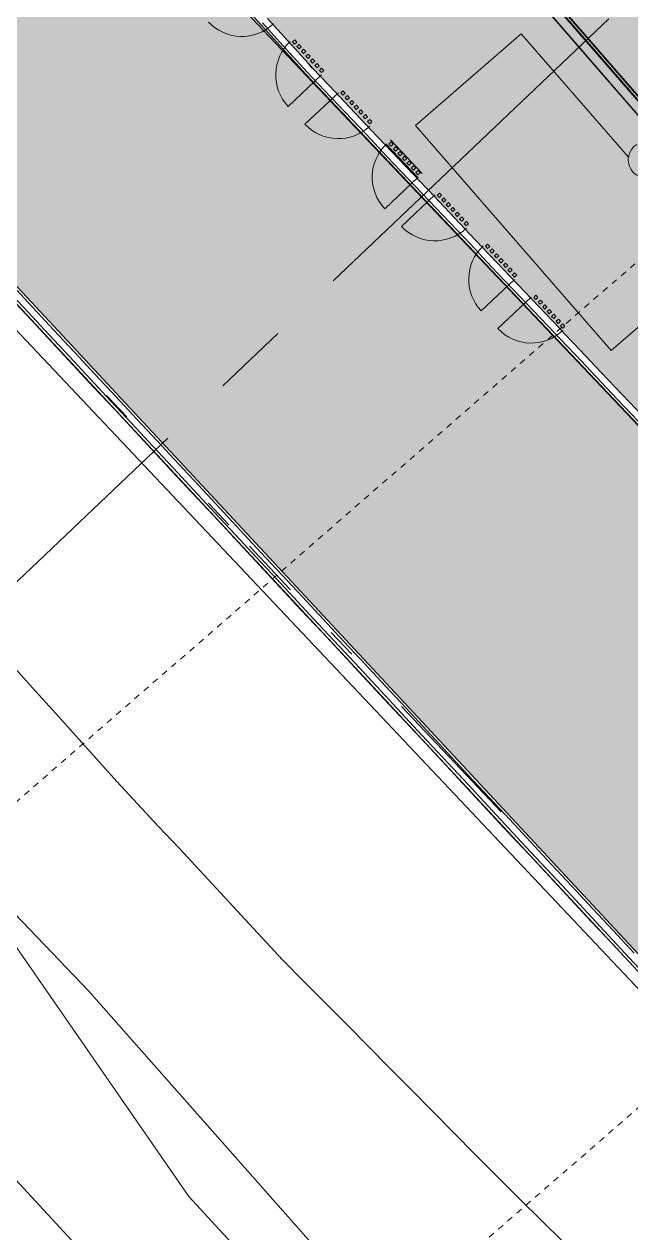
# Model space of a CAD drawing. Header units: metres. Extents: x 507649 to 508899, y 6966965 to 6967377.
# Drawn here: x 507749.84 to 507759.82, y 6967183.9 to 6967203.76 of the extents above; entities that cross this region are included whole.
import ezdxf

# ---------------------------------------------------------------- set-up
doc = ezdxf.new("R2010")
doc.units = ezdxf.units.M
for name, pattern in [('CENTER2', [10, 6.25, -1.25, 1.25, -1.25]), ('Grid Line', [2.1, 1.2, -0.3, 0.3, -0.3]), ('Overhead', [0.004, 0.0025, -0.0015])]:
    doc.linetypes.add(name, pattern=pattern)
doc.layers.get('DEFPOINTS').update_dxf_attribs({"color": 11})
doc.layers.add('_PROP-BDY', color=6, linetype='Continuous', plot=False)
for name, color, linetype, lineweight in [('A-DETL', 252, 'Continuous', 15), ('A-DOOR', 252, 'Continuous', 5), ('A-FLOR', 252, 'Continuous', 5), ('A-FLOR-OVHD', 252, 'Overhead', 5), ('A-GENM', 252, 'Continuous', 5), ('A-GLAZ-CWMG', 252, 'Continuous', 5), ('A-WALL', 252, 'Continuous', 5), ('A-WALL-FNSH', 252, 'Continuous', 5), ('D_UG_PIPES', 252, 'EXIST_SWD', 0)]:
    doc.layers.add(name, color=color, linetype=linetype, lineweight=lineweight)
for name, color, linetype in [('C_ARCH_BUILDING_OUTLINE', 5, 'Continuous'), ('C_TEXT_2.5', 7, 'Continuous'), ('EWS_BATTER TOP', 30, 'EARTHWORKS_Batter Ticks 1'), ('HATCH_PAVEMENT_CARPARK', 254, 'Continuous'), ('KRB_LIP', 6, 'Continuous'), ('mga2020DR_UNLINED', 252, 'Continuous'), ('PAV_CREST SAG', 2, 'Continuous'), ('TIN BORDER', 5, 'Continuous'), ('TOPO_BANK', 252, 'Continuous')]:
    doc.layers.add(name, color=color, linetype=linetype)
doc.layers.add('C_HATCH_PR_BUILDING', color=7, linetype='Continuous', true_color=0xffffff)
doc.layers.add('HATCH_PAVEMENT_FOOTPATH', color=7, linetype='Continuous', true_color=0xffe8a3)
doc.layers.add('S-GRID', color=47, linetype='Continuous', lineweight=5, plot=False)
doc.styles.get("Standard").update_dxf_attribs({"font": 'ARIALN.TTF'})
doc.linetypes.add('EARTHWORKS_Batter Ticks 1', pattern='A,0.5,[9,ISOCP.shx,S=1,R=0,X=0,Y=0],3,[9,ISOCP.shx,S=0.5,R=0,X=0,Y=0],2.5', length=6)
doc.linetypes.add('EXIST_SWD', pattern='A,5,-2.5,5,-2,["SWD",Standard,S=2.5,R=0,X=0,Y=-1.25],-8,5,-2.5,5,-2.5', length=37.5)

# ---------------------------------------------------------------- blocks, each defined once
blk = doc.blocks.new('XD_HATCH')
at = {"layer": 'C_HATCH_PR_BUILDING'}
h = blk.add_hatch(color=256, dxfattribs=at)
h.dxf.hatch_style = 1
h.paths.add_polyline_path([(507766.711, 6967255.442), (507736.522, 6967229.203), (507736.707, 6967228.989), (507736.687, 6967228.971), (507782.566, 6967176.226), (507795.661, 6967161.161), (507797.004, 6967162.328), (507817.315, 6967142.708), (507816.19, 6967141.318), (507902.111, 6967071.732), (507911.801, 6967083.72), (507919.918, 6967093.76), (507927.265, 6967102.833), (507888.211, 6967134.462), (507891.102, 6967138.268), (507841.624, 6967217.742), (507824.766, 6967203.095), (507829.311, 6967190.607), (507825.752, 6967187.514), (507795.494, 6967222.404)])
at = {"layer": 'HATCH_PAVEMENT_CARPARK'}
h = blk.add_hatch(color=256, dxfattribs=at)
h.dxf.hatch_style = 1
edge = h.paths.add_edge_path()
edge.add_arc((507820.003, 6967266.085), 90.985, 212.49045, 214.43315, ccw=False)
edge.add_line((507743.26, 6967217.211), (507739.398, 6967223.586))
edge.add_line((507739.398, 6967223.586), (507735.794, 6967229.354))
edge.add_arc((507741.735, 6967233.063), 7.004, 130.4092, 211.9744, ccw=False)
edge.add_line((507737.195, 6967238.395), (507750.654, 6967250.094))
edge.add_line((507750.654, 6967250.094), (507741.05, 6967244.042))
edge.add_line((507741.05, 6967244.042), (507736.887, 6967241.488))
edge.add_line((507736.887, 6967241.488), (507736.596, 6967241.375))
edge.add_line((507736.596, 6967241.375), (507734.55, 6967240.12))
edge.add_line((507734.55, 6967240.12), (507731.321, 6967238.12))
edge.add_line((507731.321, 6967238.12), (507725.641, 6967234.654))
edge.add_line((507725.641, 6967234.654), (507731.043, 6967225.636))
edge.add_line((507731.043, 6967225.636), (507734.314, 6967220.406))
edge.add_line((507734.314, 6967220.406), (507740.71, 6967210.555))
edge.add_arc((507792.018, 6967243.469), 60.957, 212.67978, 223.00419)
edge.add_line((507747.44, 6967201.893), (507760.817, 6967187.542))
edge.add_line((507760.817, 6967187.542), (507809.449, 6967136.334))
edge.add_line((507809.449, 6967136.334), (507818.102, 6967127.228))
edge.add_line((507818.102, 6967127.228), (507823.852, 6967121.378))
edge.add_line((507823.852, 6967121.378), (507824.492, 6967120.745))
edge.add_arc((508006.447, 6967303.151), 257.643, 225.07103, 227.49079)
edge.add_line((507832.355, 6967113.225), (507846.232, 6967101.068))
edge.add_line((507846.232, 6967101.068), (507853.401, 6967095.287))
edge.add_line((507853.401, 6967095.287), (507861.259, 6967089.103))
edge.add_line((507861.259, 6967089.103), (507875.892, 6967078.04))
edge.add_line((507875.892, 6967078.04), (507894.996, 6967066.105))
edge.add_line((507894.996, 6967066.105), (507898.306, 6967064.422))
edge.add_arc((507903.258, 6967076.442), 13, 247.607, 320.5781)
edge.add_line((507913.301, 6967068.186), (507923.209, 6967080.381))
edge.add_line((507923.209, 6967080.381), (507928.884, 6967087.367))
edge.add_line((507928.884, 6967087.367), (507934.503, 6967094.285))
edge.add_arc((507925.6, 6967101.304), 11.338, 321.7466, 356.9562)
edge.add_arc((507925.051, 6967101.301), 11.886, 357.1121, 390.6511)
edge.add_line((507935.276, 6967107.361), (507928.355, 6967118.419))
edge.add_arc((507932.593, 6967121.072), 5, 172.2504, 212.042, ccw=False)
edge.add_line((507927.638, 6967121.746), (507927.905, 6967123.707))
edge.add_line((507927.905, 6967123.707), (507927.905, 6967123.707))
edge.add_line((507927.905, 6967123.707), (507928.222, 6967126.036))
edge.add_line((507928.222, 6967126.036), (507922.15, 6967126.731))
edge.add_line((507922.15, 6967126.731), (507921.982, 6967124.77))
edge.add_line((507921.982, 6967124.77), (507922.008, 6967120.889))
edge.add_arc((507933.653, 6967120.754), 11.645, 179.3346, 190.5058)
edge.add_arc((507935.181, 6967121.115), 13.214, 190.8395, 200.6804)
edge.add_arc((507934.907, 6967121.234), 13.001, 201.5983, 211.6011)
edge.add_line((507923.833, 6967114.422), (507928.422, 6967107.084))
edge.add_arc((507919.474, 6967101.5), 10.548, 18.5241, 31.9651, ccw=False)
edge.add_line((507929.475, 6967104.851), (507929.787, 6967103.654))
edge.add_line((507929.787, 6967103.654), (507929.949, 6967102.428))
edge.add_arc((507919.973, 6967101.735), 10, -10.2075, 3.9733, ccw=False)
edge.add_arc((507921.309, 6967101.319), 8.612, 334.462, 350.9422, ccw=False)
edge.add_line((507929.08, 6967097.606), (507928.501, 6967096.513))
edge.add_line((507928.501, 6967096.513), (507927.791, 6967095.501))
edge.add_line((507927.791, 6967095.501), (507924.256, 6967091.166))
edge.add_line((507924.256, 6967091.166), (507918.568, 6967084.191))
edge.add_line((507918.568, 6967084.191), (507911.58, 6967075.614))
edge.add_line((507911.58, 6967075.614), (507910.645, 6967074.541))
edge.add_line((507910.645, 6967074.541), (507910.131, 6967074.048))
edge.add_line((507910.131, 6967074.048), (507909.863, 6967073.813))
edge.add_line((507909.863, 6967073.813), (507909.587, 6967073.587))
edge.add_line((507909.587, 6967073.587), (507909.304, 6967073.367))
edge.add_line((507909.304, 6967073.367), (507909.013, 6967073.157))
edge.add_line((507909.013, 6967073.157), (507908.416, 6967072.764))
edge.add_line((507908.416, 6967072.764), (507907.795, 6967072.408))
edge.add_line((507907.795, 6967072.408), (507907.154, 6967072.091))
edge.add_line((507907.154, 6967072.091), (507906.825, 6967071.948))
edge.add_line((507906.825, 6967071.948), (507906.493, 6967071.814))
edge.add_line((507906.493, 6967071.814), (507905.816, 6967071.577))
edge.add_line((507905.816, 6967071.577), (507905.127, 6967071.382))
edge.add_line((507905.127, 6967071.382), (507904.429, 6967071.208))
edge.add_line((507904.429, 6967071.208), (507903.012, 6967071.034))
edge.add_line((507903.012, 6967071.034), (507901.581, 6967071.056))
edge.add_line((507901.581, 6967071.056), (507900.489, 6967071.127))
edge.add_line((507900.489, 6967071.127), (507899.41, 6967071.292))
edge.add_line((507899.41, 6967071.292), (507898.989, 6967071.383))
edge.add_line((507898.989, 6967071.383), (507898.134, 6967071.614))
edge.add_line((507898.134, 6967071.614), (507897.297, 6967071.904))
edge.add_line((507897.297, 6967071.904), (507895.368, 6967072.947))
edge.add_line((507895.368, 6967072.947), (507879.298, 6967082.987))
edge.add_line((507879.298, 6967082.987), (507866.995, 6967092.289))
edge.add_line((507866.995, 6967092.289), (507856.54, 6967100.453))
edge.add_line((507856.54, 6967100.453), (507836.168, 6967117.777))
edge.add_line((507836.168, 6967117.777), (507828.863, 6967124.875))
edge.add_line((507828.863, 6967124.875), (507821.037, 6967132.845))
edge.add_line((507821.037, 6967132.845), (507813.741, 6967140.457))
edge.add_line((507813.741, 6967140.457), (507815.658, 6967142.761))
edge.add_line((507815.658, 6967142.761), (507797.065, 6967160.683))
edge.add_line((507797.065, 6967160.683), (507795.715, 6967159.508))
edge.add_line((507795.715, 6967159.508), (507754.472, 6967202.936))
edge.add_line((507754.472, 6967202.936), (507751.459, 6967206.268))
edge.add_arc((507819.868, 6967266.093), 90.877, 214.4857, 221.17028, ccw=False)
at = {"layer": 'HATCH_PAVEMENT_FOOTPATH'}
h = blk.add_hatch(color=256, dxfattribs=at)
h.dxf.hatch_style = 1
h.paths.add_polyline_path([(507816.19, 6967141.318), (507817.315, 6967142.708), (507797.004, 6967162.328), (507795.661, 6967161.161), (507782.566, 6967176.226), (507736.687, 6967228.971), (507736.707, 6967228.989), (507736.521, 6967229.201), (507736.245, 6967228.918), (507736.554, 6967228.404), (507736.811, 6967227.975), (507737.068, 6967227.546), (507737.326, 6967227.118), (507737.583, 6967226.689), (507737.846, 6967226.25), (507738.098, 6967225.832), (507738.355, 6967225.403), (507738.613, 6967224.974), (507738.87, 6967224.546), (507739.128, 6967224.117), (507739.435, 6967223.606), (507739.647, 6967223.266), (507739.913, 6967222.842), (507740.178, 6967222.419), (507740.444, 6967221.995), (507740.709, 6967221.571), (507740.974, 6967221.147), (507741.24, 6967220.723), (507741.411, 6967220.45), (507741.505, 6967220.3), (507741.77, 6967219.876), (507742.035, 6967219.452), (507742.301, 6967219.028), (507742.566, 6967218.604), (507742.831, 6967218.18), (507743.096, 6967217.756), (507743.387, 6967217.291), (507743.629, 6967216.913), (507743.901, 6967216.494), (507744.224, 6967216), (507744.45, 6967215.66), (507744.728, 6967215.246), (507745.084, 6967214.723), (507745.292, 6967214.422), (507745.577, 6967214.012), (507745.865, 6967213.604), (507746.155, 6967213.198), (507746.447, 6967212.793), (507746.741, 6967212.39), (507747.038, 6967211.989), (507747.337, 6967211.589), (507747.638, 6967211.19), (507747.941, 6967210.794), (507748.246, 6967210.399), (507748.554, 6967210.006), (507748.863, 6967209.614), (507749.175, 6967209.224), (507749.489, 6967208.836), (507749.805, 6967208.45), (507750.123, 6967208.065), (507750.444, 6967207.683), (507750.766, 6967207.301), (507751.091, 6967206.922), (507751.417, 6967206.545), (507751.571, 6967206.368), (507751.748, 6967206.173), (507752.418, 6967205.431), (507753.089, 6967204.689), (507753.759, 6967203.947), (507754.582, 6967203.038), (507755.112, 6967202.479), (507755.8, 6967201.754), (507756.489, 6967201.029), (507757.178, 6967200.304), (507757.866, 6967199.579), (507758.555, 6967198.854), (507758.732, 6967198.667), (507759.244, 6967198.129), (507759.932, 6967197.404), (507760.621, 6967196.679), (507761.31, 6967195.953), (507761.998, 6967195.228), (507762.687, 6967194.503), (507763.375, 6967193.778), (507764.064, 6967193.053), (507764.753, 6967192.328), (507765.276, 6967191.777), (507765.441, 6967191.603), (507766.13, 6967190.878), (507766.819, 6967190.153), (507767.507, 6967189.428), (507768.196, 6967188.702), (507768.885, 6967187.977), (507769.573, 6967187.252), (507770.262, 6967186.527), (507770.951, 6967185.802), (507771.639, 6967185.077), (507772.328, 6967184.352), (507773.016, 6967183.627), (507773.705, 6967182.902), (507774.394, 6967182.176), (507775.082, 6967181.451), (507775.771, 6967180.726), (507776.46, 6967180.001), (507777.148, 6967179.276), (507777.837, 6967178.551), (507778.526, 6967177.826), (507779.214, 6967177.101), (507779.903, 6967176.376), (507780.591, 6967175.651), (507781.28, 6967174.925), (507781.969, 6967174.2), (507782.657, 6967173.475), (507783.346, 6967172.75), (507784.035, 6967172.025), (507784.723, 6967171.3), (507785.412, 6967170.575), (507786.101, 6967169.85), (507786.789, 6967169.125), (507787.478, 6967168.399), (507788.166, 6967167.674), (507788.855, 6967166.949), (507789.544, 6967166.224), (507790.232, 6967165.499), (507790.921, 6967164.774), (507791.61, 6967164.049), (507792.298, 6967163.324), (507792.987, 6967162.599), (507793.676, 6967161.874), (507794.364, 6967161.148), (507795.053, 6967160.423), (507795.725, 6967159.716), (507796.281, 6967160.199), (507797.07, 6967160.886), (507797.235, 6967160.727), (507797.955, 6967160.033), (507798.675, 6967159.339), (507799.395, 6967158.645), (507800.115, 6967157.951), (507800.835, 6967157.257), (507801.555, 6967156.563), (507802.275, 6967155.869), (507802.995, 6967155.175), (507803.715, 6967154.481), (507804.435, 6967153.787), (507805.155, 6967153.093), (507805.875, 6967152.399), (507806.595, 6967151.705), (507807.315, 6967151.011), (507808.035, 6967150.317), (507808.755, 6967149.623), (507809.475, 6967148.929), (507810.195, 6967148.235), (507810.915, 6967147.541), (507811.635, 6967146.847), (507812.355, 6967146.153), (507813.074, 6967145.459), (507813.794, 6967144.765), (507814.514, 6967144.071), (507815.234, 6967143.377), (507815.861, 6967142.774), (507815.606, 6967142.459), (507814.977, 6967141.681), (507814.348, 6967140.904), (507813.941, 6967140.466), (507814.091, 6967140.308), (507816.88, 6967137.44), (507817.569, 6967136.715), (507818.257, 6967135.99), (507818.946, 6967135.265), (507819.635, 6967134.54), (507820.323, 6967133.815), (507821.145, 6967132.95), (507821.708, 6967132.376), (507822.409, 6967131.662), (507823.11, 6967130.949), (507823.81, 6967130.235), (507824.511, 6967129.521), (507825.211, 6967128.808), (507825.912, 6967128.094), (507826.613, 6967127.381), (507827.313, 6967126.667), (507828.014, 6967125.954), (507828.714, 6967125.24), (507828.968, 6967124.982), (507829.423, 6967124.54), (507830.14, 6967123.843), (507830.858, 6967123.146), (507831.575, 6967122.449), (507832.292, 6967121.752), (507833.009, 6967121.055), (507833.726, 6967120.358), (507834.444, 6967119.662), (507835.161, 6967118.965), (507835.878, 6967118.268), (507836.269, 6967117.888), (507836.608, 6967117.6), (507837.37, 6967116.952), (507838.132, 6967116.304), (507838.893, 6967115.656), (507839.655, 6967115.009), (507840.417, 6967114.361), (507841.179, 6967113.713), (507841.941, 6967113.065), (507842.702, 6967112.417), (507843.464, 6967111.77), (507844.226, 6967111.122), (507844.988, 6967110.474), (507845.75, 6967109.826), (507846.511, 6967109.178), (507847.273, 6967108.531), (507848.035, 6967107.883), (507848.797, 6967107.235), (507849.559, 6967106.587), (507850.32, 6967105.939), (507851.082, 6967105.291), (507851.844, 6967104.644), (507852.606, 6967103.996), (507853.368, 6967103.348), (507854.129, 6967102.7), (507854.891, 6967102.052), (507855.653, 6967101.405), (507856.415, 6967100.757), (507856.635, 6967100.57), (507857.19, 6967100.136), (507857.979, 6967099.52), (507858.767, 6967098.905), (507859.555, 6967098.289), (507860.343, 6967097.674), (507861.131, 6967097.058), (507861.919, 6967096.443), (507862.707, 6967095.827), (507863.496, 6967095.212), (507864.284, 6967094.596), (507865.072, 6967093.981), (507865.86, 6967093.365), (507866.648, 6967092.75), (507867.086, 6967092.408), (507867.439, 6967092.141), (507868.236, 6967091.538), (507869.034, 6967090.935), (507869.832, 6967090.332), (507870.629, 6967089.729), (507871.427, 6967089.126), (507872.225, 6967088.523), (507873.022, 6967087.92), (507873.82, 6967087.317), (507874.618, 6967086.714), (507875.416, 6967086.111), (507876.213, 6967085.508), (507877.011, 6967084.905), (507877.809, 6967084.301), (507878.606, 6967083.698), (507879.394, 6967083.104), (507880.242, 6967082.574), (507881.09, 6967082.045), (507881.938, 6967081.515), (507882.786, 6967080.985), (507883.634, 6967080.455), (507884.482, 6967079.925), (507885.331, 6967079.395), (507886.179, 6967078.865), (507887.027, 6967078.335), (507887.875, 6967077.806), (507888.723, 6967077.276), (507889.571, 6967076.746), (507890.419, 6967076.216), (507890.786, 6967075.987), (507891.267, 6967075.686), (507892.115, 6967075.156), (507892.963, 6967074.626), (507893.811, 6967074.097), (507894.659, 6967073.567), (507895.507, 6967073.037), (507895.932, 6967072.787), (507896.368, 6967072.553), (507896.812, 6967072.337), (507897.264, 6967072.139), (507897.724, 6967071.959), (507898.191, 6967071.798), (507898.393, 6967071.735), (507898.664, 6967071.655), (507899.143, 6967071.532), (507899.625, 6967071.428), (507900.112, 6967071.343), (507900.602, 6967071.277), (507901.094, 6967071.232), (507901.587, 6967071.206), (507902.081, 6967071.2), (507902.575, 6967071.213), (507903.067, 6967071.247), (507903.173, 6967071.258), (507902.299, 6967071.964), (507902.111, 6967071.732)])
blk = doc.blocks.new('XE_SURVEY')
at = {"layer": 'D_UG_PIPES', "flags": 128}
blk.add_lwpolyline([(507741.016, 6967200.273), (507747.15, 6967192.291), (507752.549, 6967184.499), (507759.944, 6967176.492), (507766.427, 6967169.447), (507773.421, 6967161.557), (507780.398, 6967154.335), (507787.332, 6967147.004), (507794.664, 6967139.504), (507801.475, 6967132.601), (507808.45, 6967125.472), (507816.205, 6967118.339), (507825.113, 6967108.507), (507830.763, 6967103.224), (507837.747, 6967095.978), (507845.761, 6967088.945), (507853.422, 6967082.201), (507862.041, 6967076.014), (507870.746, 6967069.366), (507880.15, 6967063.579), (507889.541, 6967057.221), (507901.227, 6967052.696), (507905.257, 6967050.845), (507911.912, 6967049.364), (507914.386, 6967050.745), (507920.711, 6967053.97), (507930.606, 6967058.671), (507939.398, 6967065.326), (507941.267, 6967069.526), (507940.877, 6967073.658)], dxfattribs=at)
at = {"layer": 'mga2020DR_UNLINED'}
blk.add_polyline3d([(507719.655, 6967221.477, 3.001), (507726.83, 6967211.173, 2.942), (507733.314, 6967202.941, 2.908), (507742.556, 6967192.306, 2.95), (507748.036, 6967186.574, 2.922), (507759.449, 6967174.233, 2.823), (507766.835, 6967165.905, 2.91), (507776.754, 6967155.916, 2.926), (507782.976, 6967149.165, 2.841), (507792.845, 6967138.935, 2.836), (507799.31, 6967131.655, 2.706), (507808.649, 6967121.772, 2.696), (507816.116, 6967114.832, 2.686), (507823.987, 6967105.773, 2.549), (507829.108, 6967100.656, 2.613), (507837.266, 6967092.595, 2.659), (507844.835, 6967085.994, 2.546), (507855.938, 6967076.896, 2.622), (507862.665, 6967071.986, 2.527), (507870.951, 6967065.735, 2.562), (507888.287, 6967056.493, 2.548), (507894.371, 6967052.844, 2.434), (507903.927, 6967049.994, 2.542)], dxfattribs=at)
at = {"layer": 'TOPO_BANK'}
blk.add_polyline3d([(507723.895, 6967222.829, 4.371), (507730.134, 6967214.871, 4.105), (507737.489, 6967203.859, 3.688), (507743.512, 6967195.586, 3.655), (507750.898, 6967187.875, 3.554), (507760.503, 6967177.016, 3.598), (507770.647, 6967167.036, 3.639), (507777.921, 6967158.471, 3.477), (507785.998, 6967150.322, 3.457), (507794.026, 6967141.443, 3.458), (507803.174, 6967132.304, 3.515), (507810.571, 6967124.666, 3.543), (507819.277, 6967116.234, 3.546), (507826.23, 6967109.289, 3.707), (507832.809, 6967102.051, 3.721)], dxfattribs=at)
blk = doc.blocks.new('25027_BNP_Skygate Play-Sheet - 000101 - SITE PLAN')
at = {"layer": '_PROP-BDY'}
blk.add_line((-2260610.86, 4059443.92), (-2388364.28, 4033725.42), dxfattribs=at)
at = {"layer": 'A-DETL'}
blk.add_arc((-2273051.69, 4047294.33), 300, 0, 180, dxfattribs=at)
at = {"layer": 'A-DOOR'}
for p, q in [((-2269038.93, 4051085.97), (-2269187.92, 4051826.07)), ((-2269431.06, 4051007.03), (-2269580.05, 4051747.12)), ((-2271303.38, 4050630.11), (-2271452.37, 4051370.2)), ((-2271695.51, 4050551.17), (-2271844.5, 4051291.26)), ((-2268428.69, 4051183.32), (-2268477.71, 4051173.45)), ((-2268477.71, 4051173.45), (-2268467.84, 4051124.44)), ((-2268418.82, 4051134.31), (-2268428.69, 4051183.32)), ((-2268323.32, 4051204.54), (-2268372.33, 4051194.67)), ((-2268372.33, 4051194.67), (-2268362.46, 4051145.65)), ((-2268313.45, 4051155.52), (-2268323.32, 4051204.54)), ((-2269455.54, 4050976.6), (-2269504.56, 4050966.74)), ((-2269445.67, 4050927.59), (-2269455.54, 4050976.6)), ((-2268955.57, 4051077.25), (-2269004.59, 4051067.39)), ((-2269004.59, 4051067.39), (-2268994.72, 4051018.37)), ((-2268994.72, 4051018.37), (-2268945.7, 4051028.24)), ((-2268945.7, 4051028.24), (-2268955.57, 4051077.25)), ((-2268850.19, 4051098.47), (-2268899.21, 4051088.6)), ((-2268899.21, 4051088.6), (-2268889.34, 4051039.58)), ((-2268889.34, 4051039.58), (-2268840.33, 4051049.45)), ((-2268840.33, 4051049.45), (-2268850.19, 4051098.47)), ((-2268744.82, 4051119.68), (-2268793.84, 4051109.81)), ((-2268793.84, 4051109.81), (-2268783.97, 4051060.8)), ((-2268783.97, 4051060.8), (-2268734.95, 4051070.66)), ((-2268734.95, 4051070.66), (-2268744.82, 4051119.68)), ((-2268639.44, 4051140.89), (-2268688.46, 4051131.03)), ((-2268688.46, 4051131.03), (-2268678.59, 4051082.01)), ((-2268678.59, 4051082.01), (-2268629.58, 4051091.88)), ((-2268629.58, 4051091.88), (-2268639.44, 4051140.89)), ((-2268534.07, 4051162.11), (-2268583.08, 4051152.24)), ((-2268583.08, 4051152.24), (-2268573.22, 4051103.22)), ((-2268573.22, 4051103.22), (-2268524.2, 4051113.09)), ((-2268524.2, 4051113.09), (-2268534.07, 4051162.11)), ((-2268467.84, 4051124.44), (-2268418.82, 4051134.31)), ((-2268362.46, 4051145.65), (-2268313.45, 4051155.52)), ((-2273959.96, 4050095.3), (-2274108.95, 4050835.4)), ((-2273567.83, 4050174.25), (-2273716.82, 4050914.34)), ((-2270087.8, 4050849.32), (-2270136.81, 4050839.45)), ((-2270136.81, 4050839.45), (-2270126.94, 4050790.44)), ((-2270126.94, 4050790.44), (-2270077.93, 4050800.31)), ((-2270077.93, 4050800.31), (-2270087.8, 4050849.32)), ((-2269982.42, 4050870.54), (-2270031.44, 4050860.67)), ((-2270031.44, 4050860.67), (-2270021.57, 4050811.65)), ((-2270021.57, 4050811.65), (-2269972.55, 4050821.52)), ((-2269972.55, 4050821.52), (-2269982.42, 4050870.54)), ((-2269877.04, 4050891.75), (-2269926.06, 4050881.88)), ((-2269926.06, 4050881.88), (-2269916.19, 4050832.86)), ((-2269916.19, 4050832.86), (-2269867.18, 4050842.73)), ((-2269867.18, 4050842.73), (-2269877.04, 4050891.75)), ((-2269771.67, 4050912.96), (-2269820.68, 4050903.09)), ((-2269820.68, 4050903.09), (-2269810.82, 4050854.08)), ((-2269810.82, 4050854.08), (-2269761.8, 4050863.95)), ((-2269761.8, 4050863.95), (-2269771.67, 4050912.96)), ((-2269666.29, 4050934.18), (-2269715.31, 4050924.31)), ((-2269715.31, 4050924.31), (-2269705.44, 4050875.29)), ((-2269705.44, 4050875.29), (-2269656.42, 4050885.16)), ((-2269656.42, 4050885.16), (-2269666.29, 4050934.18)), ((-2269560.92, 4050955.39), (-2269609.93, 4050945.52)), ((-2269609.93, 4050945.52), (-2269600.07, 4050896.51)), ((-2269600.07, 4050896.51), (-2269551.05, 4050906.37)), ((-2269551.05, 4050906.37), (-2269560.92, 4050955.39)), ((-2269504.56, 4050966.74), (-2269494.69, 4050917.72)), ((-2269494.69, 4050917.72), (-2269445.67, 4050927.59)), ((-2271220.02, 4050621.39), (-2271269.04, 4050611.52)), ((-2271269.04, 4050611.52), (-2271259.17, 4050562.51)), ((-2271259.17, 4050562.51), (-2271210.15, 4050572.37)), ((-2271210.15, 4050572.37), (-2271220.02, 4050621.39)), ((-2271114.64, 4050642.6), (-2271163.66, 4050632.74)), ((-2271163.66, 4050632.74), (-2271153.79, 4050583.72)), ((-2271153.79, 4050583.72), (-2271104.78, 4050593.59)), ((-2271104.78, 4050593.59), (-2271114.64, 4050642.6)), ((-2271009.27, 4050663.82), (-2271058.29, 4050653.95)), ((-2271058.29, 4050653.95), (-2271048.42, 4050604.93)), ((-2271048.42, 4050604.93), (-2270999.4, 4050614.8)), ((-2270999.4, 4050614.8), (-2271009.27, 4050663.82)), ((-2270903.89, 4050685.03), (-2270952.91, 4050675.16)), ((-2270952.91, 4050675.16), (-2270943.04, 4050626.15)), ((-2270943.04, 4050626.15), (-2270894.02, 4050636.01)), ((-2270894.02, 4050636.01), (-2270903.89, 4050685.03)), ((-2270798.52, 4050706.24), (-2270847.53, 4050696.38)), ((-2270847.53, 4050696.38), (-2270837.67, 4050647.36)), ((-2270837.67, 4050647.36), (-2270788.65, 4050657.23)), ((-2270788.65, 4050657.23), (-2270798.52, 4050706.24)), ((-2270693.14, 4050727.46), (-2270742.16, 4050717.59)), ((-2270742.16, 4050717.59), (-2270732.29, 4050668.57)), ((-2270732.29, 4050668.57), (-2270683.27, 4050678.44)), ((-2270683.27, 4050678.44), (-2270693.14, 4050727.46)), ((-2270587.76, 4050748.67), (-2270636.78, 4050738.8)), ((-2270636.78, 4050738.8), (-2270626.91, 4050689.79)), ((-2270626.91, 4050689.79), (-2270577.9, 4050699.65)), ((-2270577.9, 4050699.65), (-2270587.76, 4050748.67)), ((-2272352.24, 4050393.46), (-2272401.26, 4050383.59)), ((-2272401.26, 4050383.59), (-2272391.39, 4050334.57)), ((-2272342.38, 4050344.44), (-2272352.24, 4050393.46)), ((-2272246.87, 4050414.67), (-2272295.89, 4050404.8)), ((-2272295.89, 4050404.8), (-2272286.02, 4050355.79)), ((-2272237, 4050365.65), (-2272246.87, 4050414.67)), ((-2272141.49, 4050435.88), (-2272190.51, 4050426.02)), ((-2272190.51, 4050426.02), (-2272180.64, 4050377)), ((-2272180.64, 4050377), (-2272131.63, 4050386.87)), ((-2272131.63, 4050386.87), (-2272141.49, 4050435.88)), ((-2272036.12, 4050457.1), (-2272085.13, 4050447.23)), ((-2272085.13, 4050447.23), (-2272075.27, 4050398.21)), ((-2272075.27, 4050398.21), (-2272026.25, 4050408.08)), ((-2272026.25, 4050408.08), (-2272036.12, 4050457.1)), ((-2271930.74, 4050478.31), (-2271979.76, 4050468.44)), ((-2271979.76, 4050468.44), (-2271969.89, 4050419.43)), ((-2271969.89, 4050419.43), (-2271920.87, 4050429.3)), ((-2271920.87, 4050429.3), (-2271930.74, 4050478.31)), ((-2271825.37, 4050499.53), (-2271874.38, 4050489.66)), ((-2271874.38, 4050489.66), (-2271864.51, 4050440.64)), ((-2271864.51, 4050440.64), (-2271815.5, 4050450.51)), ((-2271815.5, 4050450.51), (-2271825.37, 4050499.53)), ((-2271719.99, 4050520.74), (-2271769.01, 4050510.87)), ((-2271769.01, 4050510.87), (-2271759.14, 4050461.85)), ((-2271759.14, 4050461.85), (-2271710.12, 4050471.72)), ((-2271710.12, 4050471.72), (-2271719.99, 4050520.74)), ((-2273379.09, 4050186.74), (-2273428.11, 4050176.87)), ((-2273428.11, 4050176.87), (-2273418.24, 4050127.85)), ((-2273369.23, 4050137.72), (-2273379.09, 4050186.74)), ((-2273273.72, 4050207.95), (-2273322.73, 4050198.08)), ((-2273322.73, 4050198.08), (-2273312.87, 4050149.07)), ((-2273263.85, 4050158.94), (-2273273.72, 4050207.95)), ((-2273168.34, 4050229.17), (-2273217.36, 4050219.3)), ((-2273217.36, 4050219.3), (-2273207.49, 4050170.28)), ((-2273207.49, 4050170.28), (-2273158.47, 4050180.15)), ((-2273158.47, 4050180.15), (-2273168.34, 4050229.17)), ((-2273062.97, 4050250.38), (-2273111.98, 4050240.51)), ((-2273111.98, 4050240.51), (-2273102.11, 4050191.5)), ((-2273102.11, 4050191.5), (-2273053.1, 4050201.36)), ((-2273053.1, 4050201.36), (-2273062.97, 4050250.38)), ((-2272957.59, 4050271.59), (-2273006.61, 4050261.73)), ((-2273006.61, 4050261.73), (-2272996.74, 4050212.71)), ((-2272996.74, 4050212.71), (-2272947.72, 4050222.58)), ((-2272947.72, 4050222.58), (-2272957.59, 4050271.59)), ((-2272852.21, 4050292.81), (-2272901.23, 4050282.94)), ((-2272901.23, 4050282.94), (-2272891.36, 4050233.92)), ((-2272891.36, 4050233.92), (-2272842.35, 4050243.79)), ((-2272842.35, 4050243.79), (-2272852.21, 4050292.81)), ((-2272391.39, 4050334.57), (-2272342.38, 4050344.44)), ((-2272286.02, 4050355.79), (-2272237, 4050365.65)), ((-2274405.94, 4049980.02), (-2274454.96, 4049970.15)), ((-2274396.07, 4049931), (-2274405.94, 4049980.02)), ((-2274300.57, 4050001.23), (-2274349.58, 4049991.37)), ((-2274349.58, 4049991.37), (-2274339.72, 4049942.35)), ((-2274290.7, 4049952.22), (-2274300.57, 4050001.23)), ((-2274195.19, 4050022.45), (-2274244.21, 4050012.58)), ((-2274244.21, 4050012.58), (-2274234.34, 4049963.56)), ((-2274185.32, 4049973.43), (-2274195.19, 4050022.45)), ((-2274089.81, 4050043.66), (-2274138.83, 4050033.79)), ((-2274138.83, 4050033.79), (-2274128.96, 4049984.78)), ((-2274128.96, 4049984.78), (-2274079.95, 4049994.64)), ((-2274079.95, 4049994.64), (-2274089.81, 4050043.66)), ((-2273984.44, 4050064.87), (-2274033.46, 4050055.01)), ((-2274033.46, 4050055.01), (-2274023.59, 4050005.99)), ((-2274023.59, 4050005.99), (-2273974.57, 4050015.86)), ((-2273974.57, 4050015.86), (-2273984.44, 4050064.87)), ((-2273484.47, 4050165.53), (-2273533.49, 4050155.66)), ((-2273533.49, 4050155.66), (-2273523.62, 4050106.64)), ((-2273523.62, 4050106.64), (-2273474.6, 4050116.51)), ((-2273474.6, 4050116.51), (-2273484.47, 4050165.53)), ((-2273418.24, 4050127.85), (-2273369.23, 4050137.72)), ((-2273312.87, 4050149.07), (-2273263.85, 4050158.94)), ((-2274616.69, 4049937.59), (-2274665.71, 4049927.73)), ((-2274665.71, 4049927.73), (-2274655.84, 4049878.71)), ((-2274655.84, 4049878.71), (-2274606.83, 4049888.58)), ((-2274606.83, 4049888.58), (-2274616.69, 4049937.59)), ((-2274511.32, 4049958.81), (-2274560.33, 4049948.94)), ((-2274560.33, 4049948.94), (-2274550.47, 4049899.92)), ((-2274550.47, 4049899.92), (-2274501.45, 4049909.79)), ((-2274501.45, 4049909.79), (-2274511.32, 4049958.81)), ((-2274454.96, 4049970.15), (-2274445.09, 4049921.14)), ((-2274445.09, 4049921.14), (-2274396.07, 4049931)), ((-2274339.72, 4049942.35), (-2274290.7, 4049952.22)), ((-2274234.34, 4049963.56), (-2274185.32, 4049973.43))]:
    blk.add_line(p, q, dxfattribs=at)
for centre, start, end in [((-2267166.61, 4051462.9), 101.382279, 191.382279), ((-2269038.93, 4051085.97), 11.382279, 101.382279), ((-2269431.06, 4051007.03), 101.382279, 191.382279), ((-2271303.38, 4050630.11), 11.382279, 101.382279), ((-2271695.51, 4050551.17), 101.382279, 191.382279), ((-2273959.96, 4050095.3), 101.382279, 191.382279), ((-2273567.83, 4050174.25), 11.382279, 101.382279)]:
    blk.add_arc(centre, 754.94, start, end, dxfattribs=at)
at = {"layer": 'A-FLOR'}
for p, q in [((-2272102.73, 4056779.79), (-2271627.15, 4056876.55)), ((-2274497.33, 4056292.61), (-2274018.5, 4056390.03)), ((-2275455.01, 4056097.77), (-2274976.26, 4056195.17)), ((-2275939.33, 4055999.23), (-2275455.14, 4056097.74)), ((-2277369.65, 4055708.23), (-2276892.4, 4055805.32)), ((-2280871.33, 4054995.8), (-2278533.73, 4055471.39)), ((-2262838.73, 4052541.66), (-2294595.29, 4046080.71))]:
    blk.add_line(p, q, dxfattribs=at)
at = {"layer": 'A-FLOR-OVHD'}
blk.add_line((-2325995.01, 4038527.95), (-2236242.9, 4052743.81), dxfattribs=at)
at = {"layer": 'A-GENM'}
for p, q in [((-2270561.56, 4050215.64), (-2275401.23, 4049449.09)), ((-2270201.74, 4047943.96), (-2270561.56, 4050215.64)), ((-2275401.23, 4049449.09), (-2275041.41, 4047177.4)), ((-2272859.68, 4047522.97), (-2270201.74, 4047943.96))]:
    blk.add_line(p, q, dxfattribs=at)
at = {"layer": 'A-GLAZ-CWMG'}
for p, q in [((-2271304.97, 4050638.02), (-2270564.88, 4050787.01)), ((-2271285.24, 4050539.98), (-2270545.14, 4050688.97))]:
    blk.add_line(p, q, dxfattribs=at)
at = {"layer": 'A-WALL'}
for p, q in [((-2251907.18, 4050110.87), (-2277568.29, 4046046.4)), ((-2263787.98, 4048380.94), (-2274124.13, 4046743.79)), ((-2267104.62, 4047653.12), (-2277560.47, 4045997.02))]:
    blk.add_line(p, q, dxfattribs=at)
at = {"layer": 'A-WALL-FNSH'}
blk.add_line((-2277559.06, 4045988.13), (-2267103.29, 4047644.22), dxfattribs=at)
at = {"layer": 'S-GRID', "linetype": 'Grid Line'}
for p, q in [((-2266638.33, 3999370.19), (-2280550.03, 4087201.98)), ((-2277009.05, 3997727.56), (-2290920.75, 4085559.36)), ((-2325990.24, 4038528.7), (-2226640.2, 4054264.79))]:
    blk.add_line(p, q, dxfattribs=at)
blk = doc.blocks.new('XE_ARCH')
at = {"xscale": 0.001, "yscale": 0.001, "zscale": 0.001, "rotation": 121.996}
blk.add_blockref('25027_BNP_Skygate Play-Sheet - 000101 - SITE PLAN', (509988.126, 6971273.77), dxfattribs=at)
at = {"layer": 'DEFPOINTS'}
blk.add_lwpolyline([(507766.713, 6967255.443), (507736.522, 6967229.203), (507795.661, 6967161.161), (507797.005, 6967162.329), (507817.315, 6967142.708), (507816.19, 6967141.319), (507902.084, 6967071.741), (507927.265, 6967102.832), (507888.211, 6967134.463), (507891.284, 6967138.257), (507841.636, 6967217.752), (507824.767, 6967203.096), (507829.281, 6967190.691), (507825.699, 6967187.577), (507766.713, 6967255.443)], dxfattribs=at)
blk = doc.blocks.new('A$Cbbbd136e')
at = {"layer": 'TIN BORDER'}
blk.add_lwpolyline([(507749.694, 6967193.175), (507750.028, 6967192.803), (507750.363, 6967192.432), (507750.697, 6967192.06), (507751.032, 6967191.689), (507751.367, 6967191.318), (507751.708, 6967190.951), (507752.048, 6967190.585), (507752.389, 6967190.219), (507752.729, 6967189.853), (507753.07, 6967189.487), (507753.41, 6967189.12), (507753.75, 6967188.754), (507754.091, 6967188.388), (507754.443, 6967188.033), (507754.795, 6967187.677), (507755.147, 6967187.322), (507755.499, 6967186.967), (507755.851, 6967186.611), (507756.204, 6967186.256), (507756.556, 6967185.901), (507756.908, 6967185.545), (507757.26, 6967185.19), (507757.612, 6967184.835), (507757.783, 6967184.662), (507757.992, 6967184.455), (507758.348, 6967184.103), (507758.704, 6967183.752)], dxfattribs=at)
blk = doc.blocks.new('XD_DESIGN BASE_1')
at = {"layer": 'C_ARCH_BUILDING_OUTLINE', "elevation": 5.24}
blk.add_lwpolyline([(507902.095, 6967072.072), (507919.667, 6967093.787), (507918.626, 6967094.631), (507925.899, 6967103.612), (507888.008, 6967134.433), (507891.102, 6967138.268), (507841.557, 6967217.483), (507824.94, 6967203.05), (507829.494, 6967190.536), (507825.676, 6967187.216), (507825.561, 6967187.348), (507766.697, 6967255.23), (507751.828, 6967242.078), (507736.783, 6967229.129), (507754.43, 6967208.841), (507781.975, 6967177.135), (507795.754, 6967161.44), (507797.064, 6967162.579), (507797.288, 6967162.407), (507817.659, 6967142.729), (507816.547, 6967141.356), (507902.095, 6967072.072)], dxfattribs=at)
at = {"layer": 'C_ARCH_BUILDING_OUTLINE'}
blk.add_polyline3d([(507736.687, 6967228.971, 5.19), (507745.146, 6967219.279, 5.19), (507746.37, 6967217.871, 5.19), (507754.234, 6967208.823, 5.19), (507768.143, 6967192.82, 5.19), (507769.367, 6967191.412, 5.19), (507782.566, 6967176.226, 5.19), (507783.803, 6967174.803, 5.19), (507795.661, 6967161.161, 5.19), (507797.004, 6967162.328, 5.19), (507800.245, 6967159.197, 5.19), (507802.403, 6967157.113, 5.19), (507804.136, 6967155.438, 5.19), (507805.478, 6967154.142, 5.19), (507817.315, 6967142.708, 5.19), (507816.19, 6967141.318, 5.19), (507816.927, 6967140.721, 5.19), (507818.377, 6967139.547, 5.19), (507830.216, 6967129.959, 5.19), (507831.666, 6967128.784, 5.19), (507861.059, 6967104.979, 5.19), (507863.254, 6967103.202, 5.19)], dxfattribs=at)
at = {"layer": 'EWS_BATTER TOP'}
blk.add_polyline3d([(507846.103, 6967100.914, 5.086), (507832.222, 6967113.076, 4.994), (507824.351, 6967120.603, 4.94), (507824.351, 6967120.603, 4.94), (507823.71, 6967121.237, 4.94), (507817.959, 6967127.089, 4.985), (507809.304, 6967136.196, 5.048), (507802.418, 6967143.447, 5.098), (507791.219, 6967155.239, 5.017), (507776.471, 6967170.768, 4.91), (507775.851, 6967171.421, 4.91), (507760.671, 6967187.405, 5.021), (507747.294, 6967201.757, 5.119), (507743.722, 6967205.95, 5.086), (507740.542, 6967210.447, 5.053), (507740.542, 6967210.447, 5.053), (507734.144, 6967220.3, 4.982), (507730.872, 6967225.532, 4.921), (507730.871, 6967225.534, 4.921), (507725.521, 6967234.465, 4.517)], dxfattribs=at)
at = {"layer": 'KRB_LIP'}
for points in [[(507858.979, 6967098.438, 4.98), (507851.174, 6967104.69, 4.98), (507843.547, 6967111.161, 4.98), (507836.107, 6967117.864, 4.98), (507828.856, 6967124.8, 4.98), (507821.796, 6967131.971, 4.98), (507813.741, 6967140.457, 5), (507815.6, 6967142.752, 5.03), (507797.015, 6967160.682, 5.034), (507795.665, 6967159.508, 5.016), (507765.167, 6967191.673, 5.015), (507758.623, 6967198.564, 5.008), (507754.472, 6967202.936, 5.008), (507751.459, 6967206.268, 5.008), (507748.088, 6967210.358, 5.008), (507744.961, 6967214.638, 5.008), (507744.961, 6967214.638, 5.008), (507743.26, 6967217.211, 5.008), (507743.26, 6967217.211, 5.008), (507739.306, 6967223.529, 5.015)], [(507846.232, 6967101.068, 4.977), (507832.355, 6967113.225, 4.884), (507824.492, 6967120.745, 4.83), (507824.492, 6967120.745, 4.83), (507823.852, 6967121.378, 4.83), (507818.102, 6967127.228, 4.876), (507809.449, 6967136.334, 4.938), (507802.563, 6967143.585, 4.988), (507791.364, 6967155.376, 4.907), (507776.616, 6967170.906, 4.8), (507775.996, 6967171.559, 4.8), (507760.817, 6967187.542, 4.911), (507747.44, 6967201.893, 5.009), (507743.88, 6967206.073, 4.976), (507740.71, 6967210.555, 4.943), (507740.71, 6967210.555, 4.943), (507734.314, 6967220.406, 4.873), (507731.043, 6967225.636, 4.811), (507726.104, 6967233.882, 4.407), (507725.641, 6967234.654, 4.407)]]:
    blk.add_polyline3d(points, dxfattribs=at)
at = {"layer": 'PAV_CREST SAG'}
for points in [[(507759.94, 6967197.236, 5.159), (507759.595, 6967197.599, 5.159), (507759.251, 6967197.961, 5.159), (507758.907, 6967198.324, 5.158), (507758.652, 6967198.592, 5.158), (507758.562, 6967198.687, 5.158), (507758.218, 6967199.049, 5.158), (507757.874, 6967199.412, 5.158), (507757.529, 6967199.774, 5.158), (507757.185, 6967200.137, 5.158), (507756.841, 6967200.499, 5.158), (507756.496, 6967200.862, 5.158), (507756.152, 6967201.224, 5.158), (507755.808, 6967201.587, 5.158), (507755.463, 6967201.949, 5.158), (507755.119, 6967202.312, 5.158), (507754.775, 6967202.675, 5.158), (507754.501, 6967202.963, 5.158), (507754.433, 6967203.038, 5.158), (507754.098, 6967203.409, 5.158), (507753.762, 6967203.78, 5.158)], [(507759.94, 6967197.236, 5.159), (507759.595, 6967197.599, 5.159), (507759.251, 6967197.961, 5.159), (507758.907, 6967198.324, 5.158), (507758.652, 6967198.592, 5.158), (507758.562, 6967198.687, 5.158), (507758.218, 6967199.049, 5.158), (507757.874, 6967199.412, 5.158), (507757.529, 6967199.774, 5.158), (507757.185, 6967200.137, 5.158), (507756.841, 6967200.499, 5.158), (507756.496, 6967200.862, 5.158), (507756.152, 6967201.224, 5.158), (507755.808, 6967201.587, 5.158), (507755.463, 6967201.949, 5.158), (507755.119, 6967202.312, 5.158), (507754.775, 6967202.675, 5.158), (507754.501, 6967202.963, 5.158), (507754.433, 6967203.038, 5.158), (507754.098, 6967203.409, 5.158), (507753.762, 6967203.78, 5.158)], [(507759.94, 6967197.236, 5.159), (507759.595, 6967197.599, 5.159), (507759.251, 6967197.961, 5.159), (507758.907, 6967198.324, 5.158), (507758.652, 6967198.592, 5.158), (507758.562, 6967198.687, 5.158), (507758.218, 6967199.049, 5.158), (507757.874, 6967199.412, 5.158), (507757.529, 6967199.774, 5.158), (507757.185, 6967200.137, 5.158), (507756.841, 6967200.499, 5.158), (507756.496, 6967200.862, 5.158), (507756.152, 6967201.224, 5.158), (507755.808, 6967201.587, 5.158), (507755.463, 6967201.949, 5.158), (507755.119, 6967202.312, 5.158), (507754.775, 6967202.675, 5.158), (507754.501, 6967202.963, 5.158), (507754.433, 6967203.038, 5.158), (507754.098, 6967203.409, 5.158), (507753.762, 6967203.78, 5.158)], [(507760.019, 6967197.312, 5.159), (507759.675, 6967197.675, 5.159), (507759.331, 6967198.037, 5.159), (507758.986, 6967198.4, 5.158), (507758.732, 6967198.667, 5.158), (507758.642, 6967198.762, 5.158), (507758.298, 6967199.125, 5.158), (507757.953, 6967199.487, 5.158), (507757.609, 6967199.85, 5.158), (507757.265, 6967200.212, 5.158), (507756.92, 6967200.575, 5.158), (507756.576, 6967200.938, 5.158), (507756.232, 6967201.3, 5.158), (507755.887, 6967201.663, 5.158), (507755.543, 6967202.025, 5.158), (507755.199, 6967202.388, 5.158), (507754.855, 6967202.75, 5.158), (507754.582, 6967203.038, 5.158), (507754.515, 6967203.112, 5.158), (507754.179, 6967203.483, 5.158), (507753.844, 6967203.854, 5.158)], [(507760.019, 6967197.312, 5.159), (507759.675, 6967197.675, 5.159), (507759.331, 6967198.037, 5.159), (507758.986, 6967198.4, 5.158), (507758.732, 6967198.667, 5.158), (507758.642, 6967198.762, 5.158), (507758.298, 6967199.125, 5.158), (507757.953, 6967199.487, 5.158), (507757.609, 6967199.85, 5.158), (507757.265, 6967200.212, 5.158), (507756.92, 6967200.575, 5.158), (507756.576, 6967200.938, 5.158), (507756.232, 6967201.3, 5.158), (507755.887, 6967201.663, 5.158), (507755.543, 6967202.025, 5.158), (507755.199, 6967202.388, 5.158), (507754.855, 6967202.75, 5.158), (507754.582, 6967203.038, 5.158), (507754.515, 6967203.112, 5.158), (507754.179, 6967203.483, 5.158), (507753.844, 6967203.854, 5.158)], [(507760.019, 6967197.312, 5.159), (507759.675, 6967197.675, 5.159), (507759.331, 6967198.037, 5.159), (507758.986, 6967198.4, 5.158), (507758.732, 6967198.667, 5.158), (507758.642, 6967198.762, 5.158), (507758.298, 6967199.125, 5.158), (507757.953, 6967199.487, 5.158), (507757.609, 6967199.85, 5.158), (507757.265, 6967200.212, 5.158), (507756.92, 6967200.575, 5.158), (507756.576, 6967200.938, 5.158), (507756.232, 6967201.3, 5.158), (507755.887, 6967201.663, 5.158), (507755.543, 6967202.025, 5.158), (507755.199, 6967202.388, 5.158), (507754.855, 6967202.75, 5.158), (507754.582, 6967203.038, 5.158), (507754.515, 6967203.112, 5.158), (507754.179, 6967203.483, 5.158), (507753.844, 6967203.854, 5.158)], [(507760.133, 6967188.055, 5.065), (507759.792, 6967188.421, 5.068), (507759.451, 6967188.787, 5.07), (507759.11, 6967189.152, 5.073), (507758.77, 6967189.518, 5.075), (507758.429, 6967189.884, 5.078), (507758.088, 6967190.25, 5.08), (507757.747, 6967190.615, 5.083), (507757.406, 6967190.981, 5.085), (507757.065, 6967191.347, 5.088), (507756.724, 6967191.713, 5.09), (507756.383, 6967192.078, 5.093), (507756.042, 6967192.444, 5.095), (507755.701, 6967192.81, 5.098), (507755.36, 6967193.176, 5.1), (507755.019, 6967193.541, 5.103), (507754.678, 6967193.907, 5.105), (507754.338, 6967194.273, 5.108), (507753.997, 6967194.639, 5.11), (507753.656, 6967195.004, 5.113), (507753.315, 6967195.37, 5.115), (507752.974, 6967195.736, 5.118), (507752.633, 6967196.102, 5.12), (507752.292, 6967196.467, 5.123), (507751.951, 6967196.833, 5.125), (507751.61, 6967197.199, 5.128), (507751.269, 6967197.565, 5.13), (507750.928, 6967197.93, 5.133), (507750.587, 6967198.296, 5.135), (507750.247, 6967198.662, 5.138), (507749.906, 6967199.028, 5.14), (507749.565, 6967199.393, 5.143)], [(507760.133, 6967188.055, 5.065), (507759.792, 6967188.421, 5.068), (507759.451, 6967188.787, 5.07), (507759.11, 6967189.152, 5.073), (507758.77, 6967189.518, 5.075), (507758.429, 6967189.884, 5.078), (507758.088, 6967190.25, 5.08), (507757.747, 6967190.615, 5.083), (507757.406, 6967190.981, 5.085), (507757.065, 6967191.347, 5.088), (507756.724, 6967191.713, 5.09), (507756.383, 6967192.078, 5.093), (507756.042, 6967192.444, 5.095), (507755.701, 6967192.81, 5.098), (507755.36, 6967193.176, 5.1), (507755.019, 6967193.541, 5.103), (507754.678, 6967193.907, 5.105), (507754.338, 6967194.273, 5.108), (507753.997, 6967194.639, 5.11), (507753.656, 6967195.004, 5.113), (507753.315, 6967195.37, 5.115), (507752.974, 6967195.736, 5.118), (507752.633, 6967196.102, 5.12), (507752.292, 6967196.467, 5.123), (507751.951, 6967196.833, 5.125), (507751.61, 6967197.199, 5.128), (507751.269, 6967197.565, 5.13), (507750.928, 6967197.93, 5.133), (507750.587, 6967198.296, 5.135), (507750.247, 6967198.662, 5.138), (507749.906, 6967199.028, 5.14), (507749.565, 6967199.393, 5.143)], [(507759.873, 6967188.496, 5.068), (507759.532, 6967188.862, 5.07), (507759.191, 6967189.227, 5.073), (507758.85, 6967189.593, 5.075), (507758.509, 6967189.959, 5.078), (507758.168, 6967190.325, 5.08), (507757.827, 6967190.69, 5.083), (507757.486, 6967191.056, 5.085), (507757.145, 6967191.422, 5.088), (507756.804, 6967191.788, 5.09), (507756.464, 6967192.153, 5.093), (507756.123, 6967192.519, 5.095), (507755.782, 6967192.885, 5.098), (507755.441, 6967193.251, 5.1), (507755.1, 6967193.616, 5.103), (507754.759, 6967193.982, 5.105), (507754.418, 6967194.348, 5.108), (507754.077, 6967194.714, 5.11), (507753.736, 6967195.079, 5.113), (507753.395, 6967195.445, 5.115), (507753.054, 6967195.811, 5.118), (507752.713, 6967196.177, 5.12), (507752.373, 6967196.542, 5.123), (507752.032, 6967196.908, 5.125), (507751.691, 6967197.274, 5.128), (507751.35, 6967197.64, 5.13), (507751.009, 6967198.005, 5.133), (507750.668, 6967198.371, 5.135), (507750.327, 6967198.737, 5.138), (507749.986, 6967199.103, 5.14), (507749.645, 6967199.468, 5.143)], [(507759.873, 6967188.496, 5.068), (507759.532, 6967188.862, 5.07), (507759.191, 6967189.227, 5.073), (507758.85, 6967189.593, 5.075), (507758.509, 6967189.959, 5.078), (507758.168, 6967190.325, 5.08), (507757.827, 6967190.69, 5.083), (507757.486, 6967191.056, 5.085), (507757.145, 6967191.422, 5.088), (507756.804, 6967191.788, 5.09), (507756.464, 6967192.153, 5.093), (507756.123, 6967192.519, 5.095), (507755.782, 6967192.885, 5.098), (507755.441, 6967193.251, 5.1), (507755.1, 6967193.616, 5.103), (507754.759, 6967193.982, 5.105), (507754.418, 6967194.348, 5.108), (507754.077, 6967194.714, 5.11), (507753.736, 6967195.079, 5.113), (507753.395, 6967195.445, 5.115), (507753.054, 6967195.811, 5.118), (507752.713, 6967196.177, 5.12), (507752.373, 6967196.542, 5.123), (507752.032, 6967196.908, 5.125), (507751.691, 6967197.274, 5.128), (507751.35, 6967197.64, 5.13), (507751.009, 6967198.005, 5.133), (507750.668, 6967198.371, 5.135), (507750.327, 6967198.737, 5.138), (507749.986, 6967199.103, 5.14), (507749.645, 6967199.468, 5.143)], [(507758.704, 6967183.752, 3.7), (507758.348, 6967184.103, 3.697), (507757.992, 6967184.455, 3.695), (507757.783, 6967184.662, 3.693), (507757.612, 6967184.835, 3.692), (507757.26, 6967185.19, 3.689), (507756.908, 6967185.545, 3.687), (507756.556, 6967185.901, 3.684), (507756.204, 6967186.256, 3.681), (507755.851, 6967186.611, 3.679), (507755.499, 6967186.967, 3.676), (507755.147, 6967187.322, 3.674), (507754.795, 6967187.677, 3.671), (507754.443, 6967188.033, 3.668), (507754.091, 6967188.388, 3.666), (507753.75, 6967188.754, 3.669), (507753.41, 6967189.12, 3.671), (507753.07, 6967189.487, 3.674), (507752.729, 6967189.853, 3.677), (507752.389, 6967190.219, 3.679), (507752.048, 6967190.585, 3.682), (507751.708, 6967190.951, 3.685), (507751.367, 6967191.318, 3.688), (507751.032, 6967191.689, 3.693), (507750.697, 6967192.06, 3.698), (507750.363, 6967192.432, 3.703), (507750.028, 6967192.803, 3.709), (507749.694, 6967193.175, 3.714)], [(507758.704, 6967183.752, 3.7), (507758.348, 6967184.103, 3.697), (507757.992, 6967184.455, 3.695), (507757.783, 6967184.662, 3.693), (507757.612, 6967184.835, 3.692), (507757.26, 6967185.19, 3.689), (507756.908, 6967185.545, 3.687), (507756.556, 6967185.901, 3.684), (507756.204, 6967186.256, 3.681), (507755.851, 6967186.611, 3.679), (507755.499, 6967186.967, 3.676), (507755.147, 6967187.322, 3.674), (507754.795, 6967187.677, 3.671), (507754.443, 6967188.033, 3.668), (507754.091, 6967188.388, 3.666), (507753.75, 6967188.754, 3.669), (507753.41, 6967189.12, 3.671), (507753.07, 6967189.487, 3.674), (507752.729, 6967189.853, 3.677), (507752.389, 6967190.219, 3.679), (507752.048, 6967190.585, 3.682), (507751.708, 6967190.951, 3.685), (507751.367, 6967191.318, 3.688), (507751.032, 6967191.689, 3.693), (507750.697, 6967192.06, 3.698), (507750.363, 6967192.432, 3.703), (507750.028, 6967192.803, 3.709), (507749.694, 6967193.175, 3.714)], [(507759.849, 6967188.287, 5.027), (507759.508, 6967188.653, 5.029), (507759.167, 6967189.018, 5.032), (507758.826, 6967189.384, 5.034), (507758.485, 6967189.75, 5.037), (507758.144, 6967190.116, 5.039), (507757.803, 6967190.481, 5.042), (507757.462, 6967190.847, 5.044), (507757.121, 6967191.213, 5.047), (507756.781, 6967191.579, 5.049), (507756.44, 6967191.944, 5.052), (507756.099, 6967192.31, 5.054), (507755.758, 6967192.676, 5.057), (507755.417, 6967193.042, 5.059), (507755.076, 6967193.407, 5.062), (507754.735, 6967193.773, 5.064), (507754.394, 6967194.139, 5.067), (507754.053, 6967194.505, 5.069), (507753.712, 6967194.87, 5.072), (507753.371, 6967195.236, 5.074), (507753.03, 6967195.602, 5.077), (507752.69, 6967195.968, 5.079), (507752.349, 6967196.333, 5.082), (507752.008, 6967196.699, 5.084), (507751.667, 6967197.065, 5.087), (507751.326, 6967197.431, 5.089), (507750.985, 6967197.796, 5.092), (507750.644, 6967198.162, 5.094), (507750.303, 6967198.528, 5.097), (507749.962, 6967198.894, 5.099), (507749.621, 6967199.259, 5.102)], [(507758.704, 6967183.752, 3.7), (507758.348, 6967184.103, 3.697), (507757.992, 6967184.455, 3.695), (507757.783, 6967184.662, 3.693), (507757.612, 6967184.835, 3.692), (507757.26, 6967185.19, 3.689), (507756.908, 6967185.545, 3.687), (507756.556, 6967185.901, 3.684), (507756.204, 6967186.256, 3.681), (507755.851, 6967186.611, 3.679), (507755.499, 6967186.967, 3.676), (507755.147, 6967187.322, 3.674), (507754.795, 6967187.677, 3.671), (507754.443, 6967188.033, 3.668), (507754.091, 6967188.388, 3.666), (507753.75, 6967188.754, 3.669), (507753.41, 6967189.12, 3.671), (507753.07, 6967189.487, 3.674), (507752.729, 6967189.853, 3.677), (507752.389, 6967190.219, 3.679), (507752.048, 6967190.585, 3.682), (507751.708, 6967190.951, 3.685), (507751.367, 6967191.318, 3.688), (507751.032, 6967191.689, 3.693), (507750.697, 6967192.06, 3.698), (507750.363, 6967192.432, 3.703), (507750.028, 6967192.803, 3.709), (507749.694, 6967193.175, 3.714)], [(507759.849, 6967188.287, 5.027), (507759.508, 6967188.653, 5.029), (507759.167, 6967189.018, 5.032), (507758.826, 6967189.384, 5.034), (507758.485, 6967189.75, 5.037), (507758.144, 6967190.116, 5.039), (507757.803, 6967190.481, 5.042), (507757.462, 6967190.847, 5.044), (507757.121, 6967191.213, 5.047), (507756.781, 6967191.579, 5.049), (507756.44, 6967191.944, 5.052), (507756.099, 6967192.31, 5.054), (507755.758, 6967192.676, 5.057), (507755.417, 6967193.042, 5.059), (507755.076, 6967193.407, 5.062), (507754.735, 6967193.773, 5.064), (507754.394, 6967194.139, 5.067), (507754.053, 6967194.505, 5.069), (507753.712, 6967194.87, 5.072), (507753.371, 6967195.236, 5.074), (507753.03, 6967195.602, 5.077), (507752.69, 6967195.968, 5.079), (507752.349, 6967196.333, 5.082), (507752.008, 6967196.699, 5.084), (507751.667, 6967197.065, 5.087), (507751.326, 6967197.431, 5.089), (507750.985, 6967197.796, 5.092), (507750.644, 6967198.162, 5.094), (507750.303, 6967198.528, 5.097), (507749.962, 6967198.894, 5.099), (507749.621, 6967199.259, 5.102)]]:
    blk.add_polyline3d(points, dxfattribs=at)
at = {"layer": 'TIN BORDER'}
blk.add_blockref('A$Cbbbd136e', (0, 0), dxfattribs=at)

msp = doc.modelspace()

# ---------------------------------------------------------------- linework, layer by layer
at = {"layer": 'C_TEXT_2.5', "color": 1, "linetype": 'CENTER2', "lineweight": -3, "flags": 128}
msp.add_lwpolyline([(507740.421, 6967185.765), (507841.537, 6967281.816)], dxfattribs=at)

# ---------------------------------------------------------------- block references
at = {"layer": 'C_TEXT_2.5'}
for name in ['XD_HATCH', 'XE_SURVEY']:
    msp.add_blockref(name, (0, 0), dxfattribs=at)

# ---------------------------------------------------------------- next in the draw order: block references
msp.add_blockref('XE_ARCH', (0, 0), dxfattribs=at)

# ---------------------------------------------------------------- next in the draw order: block references
msp.add_blockref('XD_DESIGN BASE_1', (0, 0), dxfattribs=at)

doc.saveas('drawing.dxf')
